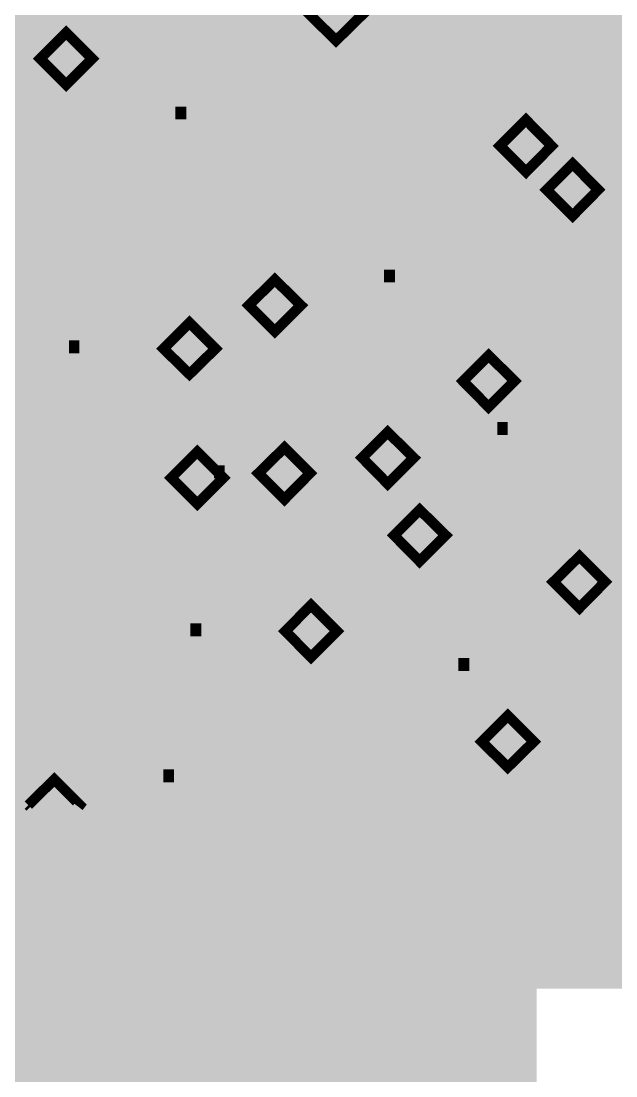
# Model space of a CAD drawing. Header units: millimetres. Extents: x 92 to 588, y 96 to 434.
# Drawn here: x 354.97 to 377.94, y 220.53 to 261.29 of the extents above; entities that cross this region are included whole.
import ezdxf

# ---------------------------------------------------------------- set-up
doc = ezdxf.new("R2010")
doc.units = ezdxf.units.MM
doc.layers.add('H', color=7, linetype='Continuous')
doc.layers.add('P', color=7, linetype='Continuous')

msp = doc.modelspace()

# ---------------------------------------------------------------- hatches: boundary and pattern name
at = {"layer": 'H', "linetype": 'Continuous'}
for points in [[(291.162, 223.903), (291.162, 433.788), (588.166, 433.788), (588.166, 223.903), (291.162, 223.903)], [(91.585, 96.255), (91.585, 292.1), (374.884, 292.1), (374.884, 96.255), (91.585, 96.255)], [(367.133, 260.539), (366.127, 261.526), (367.133, 262.532), (368.138, 261.526), (367.133, 260.539)], [(356.708, 258.828), (355.703, 259.833), (356.708, 260.838), (357.714, 259.833), (356.708, 258.828)], [(357.026, 257.487), (358.225, 259.763), (356.885, 259.763), (356.885, 260.062), (358.525, 260.062), (358.525, 259.674), (357.396, 257.487), (357.026, 257.487)], [(358.984, 257.487), (360.165, 259.763), (358.825, 259.763), (358.825, 260.062), (360.465, 260.062), (360.465, 259.674), (359.354, 257.487), (358.984, 257.487)], [(362.67, 257.417), (362.582, 257.434), (362.405, 257.452), (362.317, 257.487), (362.247, 257.505), (362.106, 257.593), (362.053, 257.646), (362, 257.699), (361.912, 257.822), (361.894, 257.893), (361.859, 257.963), (361.823, 258.122), (361.823, 258.193), (361.841, 258.298), (361.894, 258.493), (361.947, 258.581), (362, 258.669), (362.159, 258.81), (362.264, 258.863), (362.405, 258.722), (362.3, 258.616), (362.247, 258.545), (362.211, 258.475), (362.176, 258.316), (362.176, 258.228), (362.176, 258.104), (362.247, 257.91), (362.317, 257.84), (362.388, 257.769), (362.564, 257.681), (362.67, 257.681), (362.776, 257.681), (362.952, 257.752), (363.023, 257.805), (363.093, 257.875), (363.146, 258.069), (363.164, 258.175), (363.146, 258.246), (363.129, 258.369), (363.093, 258.422), (363.058, 258.475), (362.935, 258.563), (362.846, 258.616), (362.794, 258.651), (362.705, 258.687), (362.6, 258.722), (362.476, 258.775), (362.405, 258.722), (362.264, 258.863), (362.176, 258.933), (362.035, 259.057), (361.982, 259.11), (361.947, 259.18), (361.894, 259.357), (361.894, 259.445), (361.894, 259.516), (361.929, 259.657), (361.982, 259.78), (362.053, 259.886), (362.106, 259.939), (362.176, 259.974), (362.3, 260.045), (362.441, 260.098), (362.582, 260.115), (362.67, 260.133), (362.758, 260.115), (362.917, 260.098), (363.058, 260.062), (363.182, 259.992), (363.235, 259.939), (363.287, 259.886), (363.376, 259.78), (363.429, 259.674), (363.446, 259.533), (363.446, 259.463), (363.446, 259.374), (363.393, 259.216), (363.34, 259.128), (363.287, 259.039), (363.146, 258.916), (363.058, 258.863), (362.917, 259.004), (363.023, 259.128), (363.058, 259.18), (363.076, 259.251), (363.111, 259.392), (363.111, 259.463), (363.111, 259.551), (363.04, 259.692), (362.988, 259.763), (362.97, 259.78), (362.899, 259.833), (362.776, 259.868), (362.67, 259.868), (362.582, 259.868), (362.423, 259.815), (362.353, 259.763), (362.335, 259.745), (362.282, 259.674), (362.247, 259.568), (362.247, 259.48), (362.247, 259.427), (362.264, 259.322), (362.3, 259.269), (362.335, 259.233), (362.423, 259.145), (362.494, 259.11), (362.547, 259.075), (362.652, 259.022), (362.758, 258.986), (362.846, 258.951), (362.917, 259.004), (363.058, 258.863), (363.164, 258.792), (363.34, 258.669), (363.393, 258.598), (363.446, 258.51), (363.517, 258.316), (363.517, 258.21), (363.517, 258.122), (363.481, 257.963), (363.429, 257.822), (363.323, 257.699), (363.27, 257.646), (363.217, 257.593), (363.076, 257.505), (362.935, 257.452), (362.758, 257.434), (362.67, 257.417)], [(364.557, 257.434), (364.399, 257.469), (364.328, 257.487), (364.258, 257.522), (364.134, 257.611), (364.081, 257.663), (364.011, 257.734), (363.905, 257.928), (363.87, 258.034), (363.834, 258.157), (363.799, 258.457), (363.799, 258.616), (363.799, 258.775), (363.834, 259.092), (363.87, 259.233), (363.905, 259.357), (364.011, 259.604), (364.081, 259.692), (364.152, 259.798), (364.328, 259.939), (364.434, 260.009), (364.557, 260.062), (364.804, 260.115), (364.963, 260.115), (365.034, 260.115), (365.122, 260.115), (365.192, 260.098), (365.245, 260.08), (365.245, 259.745), (365.175, 259.78), (365.104, 259.798), (364.998, 259.815), (364.91, 259.815), (364.822, 259.815), (364.681, 259.78), (364.557, 259.727), (364.434, 259.657), (364.381, 259.604), (364.346, 259.551), (364.258, 259.41), (364.205, 259.251), (364.169, 259.057), (364.152, 258.951), (364.258, 258.775), (364.152, 258.704), (364.152, 258.669), (364.152, 258.634), (364.152, 258.404), (364.169, 258.193), (364.205, 258.104), (364.222, 258.034), (364.293, 257.91), (364.328, 257.858), (364.399, 257.787), (364.487, 257.752), (364.557, 257.716), (364.646, 257.716), (364.751, 257.716), (364.875, 257.769), (364.963, 257.822), (364.998, 257.858), (365.016, 257.893), (365.069, 257.999), (365.122, 258.157), (365.122, 258.298), (365.122, 258.387), (365.104, 258.51), (365.069, 258.581), (365.051, 258.634), (364.981, 258.722), (364.945, 258.757), (364.91, 258.792), (364.84, 258.828), (364.787, 258.828), (364.699, 258.845), (364.61, 258.845), (364.487, 258.845), (364.381, 258.81), (364.258, 258.775), (364.152, 258.951), (364.275, 259.039), (364.399, 259.092), (364.469, 259.11), (364.61, 259.128), (364.681, 259.128), (364.84, 259.128), (364.945, 259.11), (365.016, 259.092), (365.122, 259.022), (365.192, 258.986), (365.263, 258.916), (365.369, 258.792), (365.404, 258.704), (365.439, 258.616), (365.475, 258.422), (365.475, 258.316), (365.475, 258.228), (365.439, 258.034), (365.404, 257.946), (365.369, 257.875), (365.281, 257.734), (365.228, 257.663), (365.175, 257.611), (365.034, 257.522), (364.963, 257.487), (364.893, 257.469), (364.734, 257.434), (364.557, 257.434)], [(374.788, 257.364), (375.97, 259.639), (374.629, 259.639), (374.629, 259.939), (376.27, 259.939), (376.27, 259.551), (375.158, 257.364), (374.788, 257.364)], [(377.381, 257.293), (377.293, 257.293), (377.116, 257.328), (377.028, 257.346), (376.958, 257.381), (376.816, 257.469), (376.764, 257.522), (376.711, 257.575), (376.622, 257.699), (376.587, 257.769), (376.57, 257.84), (376.534, 257.981), (376.534, 258.069), (376.534, 258.175), (376.605, 258.369), (376.658, 258.457), (376.711, 258.545), (376.869, 258.687), (376.975, 258.739), (377.116, 258.598), (377.01, 258.475), (376.958, 258.404), (376.922, 258.334), (376.887, 258.175), (376.887, 258.087), (376.887, 257.981), (376.958, 257.787), (377.028, 257.716), (377.099, 257.646), (377.275, 257.558), (377.381, 257.558), (377.487, 257.558), (377.663, 257.628), (377.734, 257.681), (377.787, 257.752), (377.857, 257.928), (377.857, 258.034), (377.857, 258.122), (377.84, 258.246), (377.804, 258.298), (377.769, 258.351), (377.645, 258.44), (377.557, 258.493), (377.504, 258.528), (377.399, 258.563), (377.31, 258.598), (377.187, 258.651), (377.116, 258.598), (376.975, 258.739), (376.887, 258.81), (376.746, 258.916), (376.693, 258.986), (376.658, 259.057), (376.605, 259.216), (376.605, 259.322), (376.605, 259.392), (376.622, 259.516), (376.693, 259.639), (376.764, 259.763), (376.816, 259.798), (376.869, 259.851), (376.993, 259.921), (377.134, 259.974), (377.293, 259.992), (377.381, 259.992), (377.469, 259.992), (377.628, 259.974), (377.769, 259.921), (377.892, 259.851), (377.945, 259.815), (377.998, 259.763), (378.069, 259.657), (378.122, 259.551), (378.157, 259.41), (378.157, 259.339), (378.157, 259.251), (378.104, 259.075), (378.051, 259.004), (377.998, 258.916), (377.857, 258.775), (377.769, 258.739), (377.628, 258.881), (377.734, 259.004), (377.769, 259.057), (377.787, 259.128), (377.822, 259.251), (377.822, 259.339), (377.804, 259.427), (377.751, 259.568), (377.698, 259.621), (377.663, 259.657), (377.593, 259.692), (377.469, 259.745), (377.381, 259.745), (377.293, 259.745), (377.134, 259.692), (377.063, 259.639), (377.046, 259.604), (376.993, 259.551), (376.958, 259.445), (376.94, 259.357), (376.958, 259.304), (376.975, 259.18), (377.01, 259.145), (377.046, 259.092), (377.134, 259.022), (377.187, 258.986), (377.257, 258.951), (377.363, 258.898), (377.469, 258.845), (377.557, 258.81), (377.628, 258.881), (377.769, 258.739), (377.875, 258.669), (378.034, 258.545), (378.104, 258.457), (378.157, 258.387), (378.21, 258.193), (378.228, 258.069), (378.21, 257.999), (378.192, 257.84), (378.122, 257.699), (378.034, 257.575), (377.981, 257.522), (377.928, 257.469), (377.787, 257.381), (377.628, 257.328), (377.469, 257.293), (377.381, 257.293)], [(360.924, 257.487), (360.924, 257.981), (361.347, 257.981), (361.347, 257.487), (360.924, 257.487)], [(374.47, 255.459), (373.465, 256.464), (374.47, 257.469), (375.458, 256.464), (374.47, 255.459)], [(376.27, 253.765), (375.264, 254.771), (376.27, 255.776), (377.257, 254.771), (376.27, 253.765)], [(376.958, 251.278), (376.869, 251.278), (376.693, 251.313), (376.605, 251.331), (376.534, 251.366), (376.393, 251.455), (376.34, 251.508), (376.287, 251.56), (376.199, 251.684), (376.164, 251.754), (376.146, 251.825), (376.111, 251.966), (376.111, 252.054), (376.111, 252.16), (376.181, 252.354), (376.234, 252.442), (376.287, 252.531), (376.446, 252.672), (376.552, 252.725), (376.693, 252.583), (376.587, 252.46), (376.534, 252.407), (376.499, 252.319), (376.464, 252.16), (376.464, 252.072), (376.464, 251.966), (376.534, 251.772), (376.605, 251.702), (376.675, 251.631), (376.852, 251.543), (376.958, 251.543), (377.063, 251.543), (377.24, 251.613), (377.31, 251.666), (377.363, 251.737), (377.434, 251.913), (377.434, 252.037), (377.434, 252.107), (377.416, 252.231), (377.381, 252.284), (377.346, 252.337), (377.222, 252.425), (377.134, 252.478), (377.081, 252.513), (376.975, 252.548), (376.887, 252.583), (376.764, 252.636), (376.693, 252.583), (376.552, 252.725), (376.464, 252.795), (376.323, 252.901), (376.27, 252.972), (376.234, 253.042), (376.181, 253.201), (376.181, 253.307), (376.181, 253.377), (376.199, 253.501), (376.27, 253.624), (376.34, 253.748), (376.393, 253.783), (376.446, 253.836), (376.587, 253.906), (376.711, 253.959), (376.869, 253.977), (376.958, 253.977), (377.046, 253.977), (377.205, 253.959), (377.346, 253.906), (377.469, 253.836), (377.522, 253.801), (377.575, 253.748), (377.645, 253.642), (377.698, 253.536), (377.734, 253.395), (377.734, 253.324), (377.734, 253.236), (377.681, 253.06), (377.628, 252.989), (377.575, 252.901), (377.434, 252.76), (377.346, 252.725), (377.205, 252.866), (377.31, 252.989), (377.346, 253.042), (377.363, 253.113), (377.399, 253.254), (377.399, 253.324), (377.381, 253.413), (377.328, 253.554), (377.275, 253.607), (377.24, 253.642), (377.187, 253.677), (377.046, 253.73), (376.958, 253.73), (376.869, 253.73), (376.711, 253.677), (376.64, 253.624), (376.622, 253.607), (376.57, 253.536), (376.534, 253.43), (376.517, 253.342), (376.534, 253.289), (376.552, 253.166), (376.587, 253.13), (376.622, 253.077), (376.711, 253.007), (376.764, 252.972), (376.834, 252.936), (376.94, 252.883), (377.046, 252.83), (377.134, 252.795), (377.205, 252.866), (377.346, 252.725), (377.451, 252.654), (377.628, 252.531), (377.681, 252.442), (377.734, 252.372), (377.787, 252.178), (377.804, 252.054), (377.804, 251.984), (377.769, 251.825), (377.698, 251.684), (377.61, 251.56), (377.557, 251.508), (377.504, 251.455), (377.363, 251.366), (377.205, 251.313), (377.046, 251.278), (376.958, 251.278)], [(365.087, 251.19), (366.286, 253.465), (364.945, 253.465), (364.945, 253.783), (366.586, 253.783), (366.586, 253.395), (365.457, 251.19), (365.087, 251.19)], [(367.68, 251.137), (367.591, 251.137), (367.415, 251.172), (367.327, 251.19), (367.256, 251.225), (367.133, 251.296), (367.062, 251.349), (367.009, 251.402), (366.939, 251.525), (366.903, 251.596), (366.868, 251.684), (366.85, 251.825), (366.85, 251.913), (366.85, 252.001), (366.903, 252.195), (366.956, 252.284), (367.009, 252.372), (367.186, 252.513), (367.274, 252.566), (367.415, 252.442), (367.309, 252.319), (367.274, 252.248), (367.239, 252.178), (367.203, 252.019), (367.186, 251.931), (367.203, 251.825), (367.274, 251.631), (367.327, 251.543), (367.415, 251.472), (367.591, 251.402), (367.697, 251.384), (367.803, 251.402), (367.962, 251.472), (368.032, 251.525), (368.103, 251.596), (368.173, 251.772), (368.173, 251.878), (368.173, 251.966), (368.138, 252.09), (368.103, 252.125), (368.068, 252.178), (367.944, 252.284), (367.874, 252.319), (367.803, 252.354), (367.715, 252.389), (367.609, 252.442), (367.485, 252.478), (367.415, 252.442), (367.274, 252.566), (367.186, 252.636), (367.045, 252.76), (366.992, 252.83), (366.956, 252.901), (366.903, 253.06), (366.903, 253.148), (366.903, 253.236), (366.939, 253.36), (366.992, 253.483), (367.08, 253.589), (367.133, 253.642), (367.186, 253.695), (367.309, 253.765), (367.45, 253.818), (367.609, 253.836), (367.68, 253.836), (367.768, 253.836), (367.926, 253.818), (368.068, 253.765), (368.191, 253.695), (368.244, 253.659), (368.297, 253.607), (368.385, 253.501), (368.438, 253.377), (368.456, 253.254), (368.456, 253.183), (368.456, 253.095), (368.403, 252.919), (368.367, 252.83), (368.315, 252.76), (368.156, 252.619), (368.068, 252.566), (367.944, 252.707), (368.032, 252.83), (368.068, 252.901), (368.103, 252.954), (368.12, 253.095), (368.12, 253.183), (368.12, 253.254), (368.068, 253.413), (368.015, 253.465), (367.979, 253.501), (367.909, 253.536), (367.785, 253.571), (367.68, 253.589), (367.591, 253.571), (367.433, 253.518), (367.38, 253.483), (367.344, 253.448), (367.309, 253.395), (367.256, 253.289), (367.256, 253.201), (367.256, 253.13), (367.291, 253.024), (367.309, 252.972), (367.344, 252.936), (367.433, 252.848), (367.503, 252.813), (367.556, 252.778), (367.662, 252.742), (367.768, 252.689), (367.874, 252.654), (367.944, 252.707), (368.068, 252.566), (368.173, 252.495), (368.35, 252.372), (368.403, 252.301), (368.473, 252.231), (368.526, 252.037), (368.526, 251.913), (368.526, 251.825), (368.491, 251.684), (368.438, 251.543), (368.35, 251.419), (368.226, 251.296), (368.085, 251.225), (367.944, 251.172), (367.768, 251.137), (367.68, 251.137)], [(370.149, 251.19), (370.149, 251.455), (370.625, 251.455), (370.625, 253.183), (370.149, 253.183), (370.149, 253.43), (370.29, 253.43), (370.484, 253.465), (370.555, 253.501), (370.572, 253.518), (370.625, 253.571), (370.678, 253.695), (370.696, 253.783), (370.96, 253.783), (370.96, 251.455), (371.419, 251.455), (371.419, 251.19), (370.149, 251.19)], [(372.266, 251.137), (372.195, 251.155), (372.125, 251.155), (372.054, 251.172), (372.054, 251.508), (372.125, 251.49), (372.195, 251.472), (372.301, 251.437), (372.389, 251.437), (372.477, 251.437), (372.618, 251.472), (372.76, 251.525), (372.865, 251.613), (372.971, 251.719), (373.042, 251.86), (373.095, 252.019), (373.13, 252.195), (373.148, 252.301), (373.042, 252.495), (373.148, 252.548), (373.148, 252.619), (373.148, 252.848), (373.13, 253.06), (373.112, 253.148), (373.077, 253.218), (373.006, 253.36), (372.971, 253.395), (372.936, 253.448), (372.848, 253.501), (372.812, 253.518), (372.742, 253.536), (372.636, 253.554), (372.548, 253.536), (372.407, 253.483), (372.336, 253.43), (372.301, 253.395), (372.266, 253.36), (372.23, 253.254), (372.177, 253.095), (372.177, 252.954), (372.177, 252.866), (372.195, 252.742), (372.213, 252.689), (372.248, 252.636), (372.301, 252.531), (372.354, 252.495), (372.389, 252.478), (372.46, 252.442), (372.495, 252.425), (372.583, 252.407), (372.689, 252.407), (372.795, 252.425), (372.918, 252.442), (373.042, 252.495), (373.148, 252.301), (373.006, 252.213), (372.883, 252.16), (372.812, 252.143), (372.671, 252.125), (372.601, 252.125), (372.46, 252.125), (372.336, 252.16), (372.283, 252.178), (372.16, 252.231), (372.107, 252.284), (372.036, 252.337), (371.93, 252.46), (371.895, 252.548), (371.86, 252.636), (371.825, 252.83), (371.825, 252.936), (371.825, 253.042), (371.86, 253.218), (371.895, 253.307), (371.93, 253.377), (372.019, 253.518), (372.072, 253.589), (372.125, 253.642), (372.248, 253.73), (372.336, 253.765), (372.407, 253.801), (372.565, 253.818), (372.654, 253.836), (372.742, 253.818), (372.901, 253.801), (372.971, 253.765), (373.042, 253.73), (373.165, 253.659), (373.218, 253.589), (373.289, 253.518), (373.395, 253.342), (373.43, 253.218), (373.465, 253.095), (373.5, 252.813), (373.5, 252.636), (373.5, 252.478), (373.465, 252.178), (373.43, 252.037), (373.395, 251.896), (373.289, 251.649), (373.218, 251.56), (373.148, 251.455), (372.954, 251.313), (372.865, 251.243), (372.742, 251.208), (372.495, 251.155), (372.336, 251.137), (372.266, 251.137)], [(374.365, 251.349), (375.546, 253.624), (374.206, 253.624), (374.206, 253.924), (375.846, 253.924), (375.846, 253.536), (374.735, 251.349), (374.365, 251.349)], [(368.985, 251.19), (368.985, 251.684), (369.408, 251.684), (369.408, 251.19), (368.985, 251.19)], [(364.769, 249.303), (363.764, 250.308), (364.769, 251.296), (365.775, 250.308), (364.769, 249.303)], [(354.856, 248.456), (356.038, 250.731), (354.697, 250.731), (354.697, 251.031), (356.338, 251.031), (356.338, 250.643), (355.226, 248.456), (354.856, 248.456)], [(358.137, 248.403), (358.066, 248.403), (357.996, 248.421), (357.925, 248.438), (357.925, 248.773), (357.996, 248.738), (358.066, 248.721), (358.172, 248.703), (358.26, 248.703), (358.349, 248.703), (358.49, 248.721), (358.631, 248.791), (358.737, 248.862), (358.79, 248.915), (358.842, 248.985), (358.913, 249.109), (358.966, 249.267), (359.001, 249.461), (359.019, 249.567), (358.913, 249.744), (359.019, 249.814), (359.019, 249.885), (359.019, 250.096), (359.001, 250.308), (358.966, 250.396), (358.948, 250.484), (358.878, 250.608), (358.842, 250.661), (358.807, 250.696), (358.719, 250.749), (358.684, 250.767), (358.613, 250.802), (358.507, 250.802), (358.419, 250.802), (358.278, 250.749), (358.207, 250.678), (358.172, 250.643), (358.137, 250.608), (358.102, 250.52), (358.049, 250.343), (358.049, 250.202), (358.049, 250.132), (358.066, 249.991), (358.084, 249.938), (358.119, 249.885), (358.172, 249.797), (358.225, 249.761), (358.26, 249.726), (358.331, 249.691), (358.366, 249.691), (358.454, 249.673), (358.56, 249.673), (358.666, 249.673), (358.79, 249.708), (358.913, 249.744), (359.019, 249.567), (358.878, 249.479), (358.754, 249.426), (358.684, 249.408), (358.543, 249.391), (358.472, 249.373), (358.331, 249.391), (358.207, 249.408), (358.155, 249.426), (358.031, 249.497), (357.978, 249.532), (357.908, 249.585), (357.802, 249.726), (357.766, 249.797), (357.731, 249.885), (357.696, 250.079), (357.696, 250.185), (357.696, 250.29), (357.731, 250.467), (357.766, 250.555), (357.802, 250.643), (357.89, 250.784), (357.943, 250.837), (357.996, 250.89), (358.119, 250.978), (358.207, 251.014), (358.278, 251.049), (358.437, 251.084), (358.525, 251.084), (358.613, 251.084), (358.772, 251.049), (358.842, 251.031), (358.913, 250.996), (359.036, 250.908), (359.089, 250.855), (359.16, 250.784), (359.266, 250.59), (359.301, 250.484), (359.336, 250.361), (359.372, 250.061), (359.372, 249.902), (359.372, 249.744), (359.336, 249.426), (359.301, 249.285), (359.266, 249.144), (359.16, 248.915), (359.089, 248.809), (359.019, 248.721), (358.825, 248.562), (358.737, 248.509), (358.613, 248.456), (358.366, 248.403), (358.207, 248.403), (358.137, 248.403)], [(359.918, 248.456), (359.918, 248.721), (360.395, 248.721), (360.395, 250.449), (359.918, 250.449), (359.918, 250.678), (360.042, 250.678), (360.236, 250.714), (360.306, 250.749), (360.342, 250.784), (360.395, 250.837), (360.43, 250.943), (360.448, 251.049), (360.712, 251.049), (360.712, 248.721), (361.171, 248.721), (361.171, 248.456), (359.918, 248.456)], [(361.471, 247.645), (360.465, 248.632), (361.471, 249.638), (362.476, 248.632), (361.471, 247.645)], [(356.814, 248.456), (356.814, 248.95), (357.22, 248.95), (357.22, 248.456), (356.814, 248.456)], [(373.024, 246.375), (372.036, 247.38), (373.024, 248.368), (374.03, 247.38), (373.024, 246.375)], [(369.461, 245.299), (370.643, 247.574), (369.302, 247.574), (369.302, 247.874), (370.943, 247.874), (370.943, 247.486), (369.831, 245.299), (369.461, 245.299)], [(372.054, 245.246), (371.948, 245.246), (371.772, 245.263), (371.701, 245.299), (371.631, 245.334), (371.49, 245.404), (371.437, 245.457), (371.384, 245.51), (371.295, 245.634), (371.26, 245.704), (371.243, 245.775), (371.207, 245.934), (371.207, 246.004), (371.207, 246.11), (371.26, 246.304), (371.313, 246.392), (371.384, 246.48), (371.542, 246.622), (371.648, 246.674), (371.789, 246.533), (371.666, 246.428), (371.631, 246.357), (371.595, 246.286), (371.56, 246.128), (371.56, 246.039), (371.56, 245.916), (371.631, 245.722), (371.701, 245.651), (371.772, 245.581), (371.948, 245.51), (372.054, 245.493), (372.16, 245.51), (372.336, 245.563), (372.407, 245.634), (372.46, 245.704), (372.53, 245.881), (372.53, 245.987), (372.53, 246.057), (372.495, 246.181), (372.477, 246.233), (372.442, 246.286), (372.319, 246.375), (372.23, 246.428), (372.16, 246.463), (372.072, 246.498), (371.966, 246.533), (371.86, 246.586), (371.789, 246.533), (371.648, 246.674), (371.56, 246.745), (371.419, 246.868), (371.366, 246.939), (371.313, 246.992), (371.278, 247.168), (371.278, 247.257), (371.278, 247.327), (371.295, 247.468), (371.348, 247.592), (371.437, 247.698), (371.49, 247.75), (371.542, 247.786), (371.666, 247.874), (371.807, 247.909), (371.966, 247.944), (372.054, 247.944), (372.142, 247.944), (372.301, 247.909), (372.442, 247.874), (372.565, 247.803), (372.618, 247.75), (372.671, 247.715), (372.742, 247.609), (372.795, 247.486), (372.83, 247.345), (372.83, 247.274), (372.83, 247.204), (372.777, 247.027), (372.724, 246.939), (372.671, 246.851), (372.53, 246.727), (372.424, 246.674), (372.301, 246.816), (372.407, 246.939), (372.424, 246.992), (372.46, 247.062), (372.477, 247.204), (372.495, 247.274), (372.477, 247.362), (372.424, 247.503), (372.371, 247.574), (372.336, 247.592), (372.266, 247.645), (372.142, 247.68), (372.054, 247.68), (371.948, 247.68), (371.807, 247.627), (371.736, 247.574), (371.701, 247.556), (371.666, 247.486), (371.631, 247.38), (371.613, 247.292), (371.613, 247.239), (371.648, 247.133), (371.684, 247.08), (371.719, 247.045), (371.807, 246.957), (371.86, 246.921), (371.93, 246.886), (372.036, 246.833), (372.142, 246.798), (372.23, 246.763), (372.301, 246.816), (372.424, 246.674), (372.548, 246.604), (372.707, 246.48), (372.777, 246.41), (372.83, 246.322), (372.883, 246.128), (372.883, 246.022), (372.883, 245.934), (372.865, 245.775), (372.795, 245.651), (372.707, 245.528), (372.654, 245.457), (372.583, 245.404), (372.46, 245.316), (372.301, 245.263), (372.142, 245.246), (372.054, 245.246)], [(375.088, 245.246), (375, 245.246), (374.806, 245.281), (374.647, 245.369), (374.523, 245.493), (374.47, 245.581), (374.418, 245.669), (374.347, 245.863), (374.294, 246.128), (374.276, 246.428), (374.276, 246.586), (374.276, 246.763), (374.294, 247.062), (374.347, 247.309), (374.418, 247.521), (374.47, 247.609), (374.523, 247.68), (374.647, 247.803), (374.806, 247.892), (375, 247.927), (375.088, 247.927), (375.088, 247.645), (375.017, 247.645), (374.911, 247.609), (374.859, 247.574), (374.806, 247.539), (374.735, 247.433), (374.717, 247.38), (374.682, 247.309), (374.647, 247.133), (374.647, 247.045), (374.629, 246.833), (374.629, 246.586), (374.629, 246.339), (374.647, 246.128), (374.647, 246.039), (374.682, 245.881), (374.717, 245.81), (374.735, 245.74), (374.806, 245.634), (374.859, 245.598), (374.911, 245.563), (375.017, 245.528), (375.158, 245.528), (375.282, 245.563), (375.335, 245.598), (375.37, 245.634), (375.458, 245.74), (375.476, 245.81), (375.494, 245.863), (375.529, 246.039), (375.546, 246.128), (375.564, 246.339), (375.564, 246.586), (375.564, 246.851), (375.546, 247.045), (375.529, 247.151), (375.494, 247.309), (375.476, 247.38), (375.441, 247.433), (375.37, 247.539), (375.335, 247.574), (375.282, 247.609), (375.158, 247.645), (375.088, 247.645), (375.088, 247.927), (375.194, 247.927), (375.388, 247.892), (375.546, 247.803), (375.67, 247.68), (375.723, 247.592), (375.776, 247.503), (375.846, 247.309), (375.899, 247.045), (375.917, 246.763), (375.917, 246.428), (375.899, 246.11), (375.846, 245.863), (375.776, 245.651), (375.723, 245.563), (375.67, 245.493), (375.546, 245.369), (375.388, 245.281), (375.194, 245.246), (375.088, 245.246)], [(377.081, 245.246), (376.993, 245.246), (376.834, 245.281), (376.764, 245.299), (376.693, 245.334), (376.552, 245.422), (376.499, 245.475), (376.446, 245.546), (376.34, 245.74), (376.287, 245.845), (376.252, 245.969), (376.217, 246.269), (376.217, 246.428), (376.217, 246.604), (376.252, 246.904), (376.287, 247.045), (376.323, 247.168), (376.428, 247.415), (376.499, 247.521), (376.57, 247.609), (376.764, 247.768), (376.869, 247.821), (376.975, 247.874), (377.24, 247.927), (377.381, 247.927), (377.469, 247.927), (377.54, 247.927), (377.61, 247.909), (377.681, 247.892), (377.681, 247.556), (377.61, 247.592), (377.522, 247.609), (377.434, 247.627), (377.328, 247.627), (377.257, 247.627), (377.099, 247.609), (376.975, 247.539), (376.869, 247.468), (376.816, 247.415), (376.764, 247.362), (376.675, 247.221), (376.622, 247.062), (376.587, 246.868), (376.57, 246.763), (376.693, 246.586), (376.57, 246.516), (376.57, 246.48), (376.57, 246.445), (376.57, 246.233), (376.605, 246.004), (376.622, 245.916), (376.658, 245.845), (376.711, 245.722), (376.746, 245.669), (376.834, 245.598), (376.905, 245.563), (376.993, 245.528), (377.081, 245.528), (377.169, 245.528), (377.31, 245.581), (377.381, 245.634), (377.416, 245.669), (377.451, 245.722), (377.487, 245.81), (377.54, 245.987), (377.54, 246.128), (377.54, 246.198), (377.522, 246.339), (377.504, 246.392), (377.487, 246.445), (377.416, 246.533), (377.363, 246.569), (377.328, 246.604), (377.257, 246.639), (377.205, 246.639), (377.134, 246.657), (377.046, 246.657), (376.922, 246.657), (376.799, 246.622), (376.693, 246.586), (376.57, 246.763), (376.693, 246.851), (376.834, 246.904), (376.887, 246.921), (377.046, 246.939), (377.116, 246.939), (377.257, 246.939), (377.381, 246.921), (377.434, 246.904), (377.557, 246.833), (377.61, 246.798), (377.681, 246.745), (377.787, 246.604), (377.822, 246.516), (377.857, 246.445), (377.892, 246.251), (377.892, 246.128), (377.892, 246.039), (377.857, 245.845), (377.822, 245.775), (377.787, 245.687), (377.698, 245.546), (377.645, 245.493), (377.593, 245.422), (377.469, 245.334), (377.399, 245.299), (377.328, 245.281), (377.169, 245.246), (377.081, 245.246)], [(358.525, 243.623), (359.707, 245.898), (358.366, 245.898), (358.366, 246.198), (360.007, 246.198), (360.007, 245.81), (358.895, 243.623), (358.525, 243.623)], [(361.118, 243.552), (361.012, 243.57), (360.836, 243.588), (360.765, 243.623), (360.695, 243.641), (360.553, 243.729), (360.5, 243.782), (360.448, 243.835), (360.359, 243.958), (360.324, 244.029), (360.306, 244.099), (360.271, 244.258), (360.271, 244.328), (360.271, 244.434), (360.324, 244.628), (360.377, 244.717), (360.448, 244.805), (360.606, 244.946), (360.712, 244.999), (360.853, 244.858), (360.73, 244.752), (360.695, 244.681), (360.659, 244.611), (360.624, 244.452), (360.624, 244.364), (360.624, 244.24), (360.695, 244.046), (360.765, 243.976), (360.836, 243.905), (361.012, 243.817), (361.118, 243.817), (361.224, 243.817), (361.4, 243.887), (361.471, 243.958), (361.524, 244.011), (361.594, 244.205), (361.594, 244.311), (361.594, 244.381), (361.559, 244.505), (361.541, 244.558), (361.506, 244.611), (361.382, 244.699), (361.294, 244.752), (361.224, 244.787), (361.135, 244.822), (361.03, 244.858), (360.924, 244.911), (360.853, 244.858), (360.712, 244.999), (360.624, 245.069), (360.483, 245.193), (360.43, 245.246), (360.377, 245.316), (360.342, 245.493), (360.342, 245.581), (360.342, 245.651), (360.359, 245.793), (360.412, 245.916), (360.5, 246.022), (360.553, 246.075), (360.606, 246.11), (360.73, 246.181), (360.871, 246.233), (361.03, 246.251), (361.118, 246.269), (361.206, 246.251), (361.365, 246.233), (361.506, 246.198), (361.629, 246.128), (361.682, 246.075), (361.735, 246.022), (361.806, 245.916), (361.859, 245.81), (361.894, 245.669), (361.894, 245.598), (361.894, 245.51), (361.841, 245.352), (361.788, 245.263), (361.735, 245.175), (361.594, 245.052), (361.488, 244.999), (361.365, 245.14), (361.471, 245.263), (361.488, 245.316), (361.524, 245.387), (361.541, 245.528), (361.559, 245.598), (361.541, 245.687), (361.488, 245.828), (361.435, 245.898), (361.4, 245.916), (361.33, 245.969), (361.206, 246.004), (361.118, 246.004), (361.012, 246.004), (360.871, 245.951), (360.8, 245.898), (360.765, 245.881), (360.73, 245.81), (360.695, 245.704), (360.677, 245.616), (360.677, 245.563), (360.712, 245.457), (360.747, 245.404), (360.783, 245.369), (360.871, 245.281), (360.924, 245.246), (360.994, 245.21), (361.1, 245.157), (361.206, 245.122), (361.294, 245.087), (361.365, 245.14), (361.488, 244.999), (361.612, 244.928), (361.77, 244.805), (361.841, 244.734), (361.894, 244.646), (361.947, 244.452), (361.947, 244.346), (361.947, 244.258), (361.929, 244.099), (361.859, 243.958), (361.77, 243.835), (361.647, 243.729), (361.524, 243.641), (361.365, 243.588), (361.206, 243.57), (361.118, 243.552)], [(363.975, 243.57), (363.781, 243.588), (363.675, 243.605), (363.499, 243.658), (363.358, 243.729), (363.358, 244.099), (363.499, 244.011), (363.675, 243.94), (363.764, 243.905), (363.958, 243.87), (364.046, 243.87), (364.152, 243.87), (364.258, 243.905), (364.31, 243.923), (364.399, 243.976), (364.434, 244.011), (364.505, 244.082), (364.54, 244.17), (364.557, 244.223), (364.575, 244.346), (364.575, 244.47), (364.557, 244.593), (364.54, 244.646), (364.522, 244.681), (364.452, 244.752), (364.416, 244.787), (364.346, 244.822), (364.258, 244.858), (364.152, 244.875), (364.028, 244.875), (363.887, 244.875), (363.887, 245.157), (363.993, 245.157), (364.116, 245.175), (364.31, 245.228), (364.381, 245.281), (364.416, 245.299), (364.469, 245.369), (364.522, 245.493), (364.522, 245.598), (364.522, 245.651), (364.505, 245.722), (364.487, 245.757), (364.469, 245.793), (364.416, 245.863), (364.399, 245.881), (364.328, 245.916), (364.24, 245.934), (364.169, 245.951), (364.081, 245.951), (363.975, 245.951), (363.887, 245.934), (363.799, 245.916), (363.711, 245.881), (363.623, 245.845), (363.552, 245.81), (363.499, 245.757), (363.446, 245.722), (363.429, 246.092), (363.552, 246.163), (363.728, 246.216), (363.834, 246.233), (364.011, 246.251), (364.099, 246.251), (364.275, 246.251), (364.416, 246.216), (364.469, 246.198), (364.593, 246.145), (364.646, 246.11), (364.699, 246.075), (364.787, 245.969), (364.822, 245.916), (364.84, 245.845), (364.875, 245.704), (364.875, 245.634), (364.875, 245.528), (364.804, 245.334), (364.734, 245.263), (364.663, 245.175), (364.505, 245.087), (364.399, 245.052), (364.487, 245.016), (364.575, 244.981), (364.663, 244.928), (364.751, 244.858), (364.787, 244.822), (364.857, 244.734), (364.875, 244.664), (364.893, 244.611), (364.928, 244.47), (364.928, 244.293), (364.893, 244.134), (364.875, 244.064), (364.84, 243.993), (364.751, 243.87), (364.699, 243.799), (364.646, 243.746), (364.505, 243.658), (364.434, 243.623), (364.346, 243.605), (364.169, 243.57), (363.975, 243.57)], [(373.359, 245.299), (373.359, 245.793), (373.765, 245.793), (373.765, 245.299), (373.359, 245.299)], [(369.126, 243.411), (368.138, 244.417), (369.126, 245.404), (370.131, 244.417), (369.126, 243.411)], [(361.77, 242.635), (360.765, 243.641), (361.77, 244.646), (362.776, 243.641), (361.77, 242.635)], [(365.14, 242.812), (364.134, 243.817), (365.14, 244.805), (366.127, 243.817), (365.14, 242.812)], [(362.423, 243.623), (362.423, 244.117), (362.829, 244.117), (362.829, 243.623), (362.423, 243.623)], [(370.361, 240.413), (369.373, 241.418), (370.361, 242.406), (371.366, 241.418), (370.361, 240.413)], [(376.534, 238.613), (375.529, 239.619), (376.534, 240.607), (377.522, 239.619), (376.534, 238.613)], [(357.608, 237.52), (358.79, 239.795), (357.449, 239.795), (357.449, 240.113), (359.089, 240.113), (359.089, 239.725), (357.978, 237.52), (357.608, 237.52)], [(359.548, 237.52), (360.73, 239.795), (359.407, 239.795), (359.407, 240.113), (361.047, 240.113), (361.047, 239.725), (359.918, 237.52), (359.548, 237.52)], [(363.252, 237.467), (363.146, 237.467), (362.97, 237.502), (362.899, 237.52), (362.811, 237.555), (362.688, 237.626), (362.635, 237.679), (362.582, 237.732), (362.494, 237.855), (362.458, 237.926), (362.441, 238.014), (362.405, 238.155), (362.405, 238.243), (362.405, 238.331), (362.458, 238.525), (362.511, 238.631), (362.582, 238.702), (362.741, 238.843), (362.846, 238.896), (362.988, 238.772), (362.864, 238.649), (362.829, 238.578), (362.794, 238.508), (362.758, 238.349), (362.758, 238.261), (362.758, 238.155), (362.829, 237.961), (362.899, 237.873), (362.97, 237.802), (363.146, 237.732), (363.252, 237.714), (363.358, 237.732), (363.534, 237.802), (363.605, 237.855), (363.658, 237.926), (363.728, 238.102), (363.728, 238.208), (363.728, 238.296), (363.693, 238.419), (363.675, 238.472), (363.64, 238.508), (363.517, 238.613), (363.429, 238.649), (363.358, 238.684), (363.27, 238.719), (363.164, 238.772), (363.058, 238.807), (362.988, 238.772), (362.846, 238.896), (362.758, 238.966), (362.617, 239.09), (362.564, 239.16), (362.511, 239.231), (362.476, 239.39), (362.458, 239.478), (362.476, 239.566), (362.494, 239.689), (362.547, 239.813), (362.635, 239.919), (362.688, 239.972), (362.741, 240.025), (362.864, 240.095), (363.005, 240.148), (363.164, 240.166), (363.34, 240.166), (363.499, 240.148), (363.64, 240.095), (363.764, 240.025), (363.817, 239.989), (363.87, 239.936), (363.94, 239.831), (363.993, 239.707), (364.028, 239.584), (364.028, 239.513), (364.011, 239.425), (363.975, 239.248), (363.922, 239.16), (363.87, 239.09), (363.728, 238.949), (363.623, 238.896), (363.499, 239.037), (363.605, 239.16), (363.623, 239.231), (363.658, 239.284), (363.675, 239.425), (363.675, 239.513), (363.675, 239.584), (363.623, 239.742), (363.57, 239.795), (363.534, 239.831), (363.464, 239.866), (363.34, 239.901), (363.252, 239.919), (363.146, 239.901), (363.005, 239.848), (362.935, 239.813), (362.899, 239.778), (362.864, 239.725), (362.811, 239.619), (362.811, 239.531), (362.811, 239.46), (362.846, 239.354), (362.882, 239.301), (362.917, 239.266), (363.005, 239.178), (363.058, 239.143), (363.129, 239.107), (363.217, 239.072), (363.323, 239.019), (363.429, 238.984), (363.499, 239.037), (363.623, 238.896), (363.746, 238.843), (363.905, 238.702), (363.975, 238.631), (364.028, 238.561), (364.081, 238.367), (364.081, 238.243), (364.081, 238.155), (364.064, 238.014), (363.993, 237.873), (363.905, 237.749), (363.852, 237.696), (363.781, 237.626), (363.658, 237.555), (363.499, 237.502), (363.34, 237.467), (363.252, 237.467)], [(365.439, 237.52), (365.439, 238.419), (365.439, 238.684), (365.439, 239.707), (364.557, 238.684), (365.439, 238.684), (365.439, 238.419), (364.293, 238.419), (364.293, 238.772), (365.439, 240.113), (365.775, 240.113), (365.775, 238.684), (366.074, 238.684), (366.074, 238.419), (365.775, 238.419), (365.775, 237.52), (365.439, 237.52)], [(366.163, 236.708), (365.175, 237.714), (366.163, 238.719), (367.168, 237.714), (366.163, 236.708)], [(367.962, 236.179), (369.144, 238.472), (367.821, 238.472), (367.821, 238.772), (369.461, 238.772), (369.461, 238.384), (368.332, 236.179), (367.962, 236.179)], [(370.555, 236.126), (370.466, 236.126), (370.29, 236.162), (370.202, 236.179), (370.131, 236.215), (369.99, 236.303), (369.937, 236.356), (369.884, 236.409), (369.796, 236.532), (369.743, 236.673), (369.726, 236.814), (369.726, 236.903), (369.726, 237.008), (369.779, 237.202), (369.831, 237.291), (369.884, 237.361), (370.061, 237.502), (370.149, 237.573), (370.29, 237.432), (370.184, 237.308), (370.149, 237.238), (370.114, 237.167), (370.061, 237.008), (370.061, 236.92), (370.078, 236.814), (370.149, 236.62), (370.202, 236.532), (370.29, 236.462), (370.466, 236.391), (370.555, 236.391), (370.66, 236.391), (370.837, 236.462), (370.907, 236.514), (370.978, 236.585), (371.031, 236.761), (371.049, 236.867), (371.049, 236.955), (371.013, 237.079), (370.978, 237.132), (370.943, 237.167), (370.819, 237.273), (370.749, 237.308), (370.678, 237.343), (370.59, 237.379), (370.484, 237.432), (370.361, 237.485), (370.29, 237.432), (370.149, 237.573), (370.061, 237.626), (369.92, 237.749), (369.867, 237.82), (369.831, 237.89), (369.779, 238.049), (369.779, 238.155), (369.779, 238.225), (369.814, 238.349), (369.867, 238.472), (369.955, 238.578), (370.008, 238.631), (370.061, 238.684), (370.184, 238.755), (370.325, 238.807), (370.484, 238.825), (370.555, 238.825), (370.643, 238.825), (370.802, 238.807), (370.943, 238.755), (371.066, 238.684), (371.172, 238.596), (371.26, 238.49), (371.313, 238.367), (371.331, 238.243), (371.331, 238.173), (371.331, 238.084), (371.278, 237.908), (371.243, 237.82), (371.172, 237.749), (371.031, 237.608), (370.943, 237.555), (370.802, 237.714), (370.907, 237.82), (370.943, 237.89), (370.96, 237.943), (370.996, 238.084), (370.996, 238.173), (370.996, 238.243), (370.925, 238.402), (370.872, 238.455), (370.855, 238.49), (370.784, 238.525), (370.66, 238.561), (370.555, 238.578), (370.466, 238.561), (370.308, 238.508), (370.255, 238.472), (370.22, 238.437), (370.167, 238.384), (370.131, 238.278), (370.131, 238.19), (370.131, 238.12), (370.167, 238.014), (370.184, 237.978), (370.22, 237.926), (370.308, 237.855), (370.378, 237.82), (370.431, 237.784), (370.537, 237.732), (370.643, 237.679), (370.731, 237.643), (370.802, 237.714), (370.943, 237.555), (371.049, 237.502), (371.225, 237.361), (371.278, 237.291), (371.331, 237.22), (371.401, 237.026), (371.401, 236.903), (371.401, 236.832), (371.366, 236.673), (371.313, 236.532), (371.225, 236.409), (371.154, 236.356), (371.101, 236.303), (370.96, 236.215), (370.819, 236.162), (370.643, 236.126), (370.555, 236.126)], [(372.83, 236.179), (372.83, 236.55), (372.989, 236.708), (373.148, 236.867), (373.306, 237.008), (373.447, 237.167), (373.589, 237.326), (373.783, 237.59), (373.853, 237.696), (373.906, 237.784), (373.959, 237.996), (373.959, 238.102), (373.959, 238.19), (373.924, 238.278), (373.906, 238.331), (373.853, 238.384), (373.835, 238.419), (373.765, 238.472), (373.694, 238.49), (373.606, 238.525), (373.518, 238.525), (373.43, 238.525), (373.324, 238.508), (373.236, 238.472), (373.148, 238.437), (373.077, 238.402), (373.006, 238.367), (372.936, 238.331), (372.901, 238.296), (372.883, 238.666), (373.006, 238.719), (373.183, 238.772), (373.271, 238.79), (373.447, 238.825), (373.624, 238.825), (373.783, 238.79), (373.924, 238.755), (374.047, 238.684), (374.1, 238.631), (374.153, 238.578), (374.241, 238.472), (374.276, 238.331), (374.312, 238.19), (374.312, 238.12), (374.312, 237.961), (374.276, 237.837), (374.241, 237.714), (374.171, 237.59), (374.118, 237.485), (374.03, 237.379), (373.924, 237.255), (373.835, 237.149), (373.659, 236.973), (373.465, 236.779), (373.289, 236.603), (373.148, 236.479), (374.418, 236.479), (374.418, 236.179), (372.83, 236.179)], [(374.911, 236.179), (376.093, 238.472), (374.753, 238.472), (374.753, 238.772), (376.393, 238.772), (376.393, 238.384), (375.282, 236.179), (374.911, 236.179)], [(361.506, 237.52), (361.506, 238.014), (361.929, 238.014), (361.929, 237.52), (361.506, 237.52)], [(371.86, 236.179), (371.86, 236.673), (372.283, 236.673), (372.283, 236.179), (371.86, 236.179)], [(356.567, 231.875), (357.749, 234.151), (356.408, 234.151), (356.408, 234.451), (358.049, 234.451), (358.049, 234.063), (356.937, 231.875), (356.567, 231.875)], [(358.507, 231.875), (359.689, 234.151), (358.366, 234.151), (358.366, 234.451), (360.007, 234.451), (360.007, 234.063), (358.878, 231.875), (358.507, 231.875)], [(361.418, 231.875), (361.418, 232.228), (361.594, 232.405), (361.753, 232.546), (361.894, 232.704), (362.053, 232.863), (362.194, 233.022), (362.388, 233.269), (362.458, 233.375), (362.494, 233.481), (362.547, 233.675), (362.564, 233.78), (362.547, 233.886), (362.529, 233.974), (362.511, 234.01), (362.458, 234.08), (362.423, 234.116), (362.37, 234.151), (362.282, 234.186), (362.211, 234.204), (362.123, 234.204), (362.017, 234.204), (361.929, 234.186), (361.841, 234.168), (361.753, 234.133), (361.682, 234.098), (361.612, 234.063), (361.541, 234.027), (361.488, 233.992), (361.471, 234.362), (361.594, 234.415), (361.77, 234.468), (361.876, 234.486), (362.053, 234.504), (362.229, 234.504), (362.388, 234.486), (362.529, 234.433), (362.652, 234.362), (362.705, 234.327), (362.758, 234.274), (362.829, 234.151), (362.882, 234.027), (362.917, 233.886), (362.917, 233.798), (362.899, 233.657), (362.882, 233.516), (362.829, 233.392), (362.776, 233.287), (362.705, 233.163), (362.617, 233.057), (362.529, 232.951), (362.441, 232.846), (362.264, 232.669), (362.07, 232.475), (361.876, 232.299), (361.753, 232.175), (363.023, 232.175), (363.023, 231.875), (361.418, 231.875)], [(364.081, 231.823), (363.887, 231.823), (363.711, 231.858), (363.534, 231.911), (363.393, 231.964), (363.393, 232.334), (363.464, 232.299), (363.534, 232.263), (363.605, 232.228), (363.693, 232.193), (363.799, 232.158), (363.887, 232.14), (363.975, 232.122), (364.081, 232.122), (364.187, 232.122), (364.275, 232.158), (364.328, 232.175), (364.416, 232.246), (364.452, 232.281), (364.505, 232.352), (364.557, 232.457), (364.575, 232.563), (364.575, 232.704), (364.575, 232.757), (364.557, 232.881), (364.54, 232.916), (364.522, 232.969), (364.469, 233.04), (364.434, 233.075), (364.399, 233.093), (364.31, 233.145), (364.258, 233.163), (364.134, 233.181), (364.011, 233.181), (363.87, 233.181), (363.728, 233.163), (363.605, 233.145), (363.499, 233.128), (363.499, 234.451), (364.928, 234.451), (364.928, 234.151), (363.834, 234.151), (363.834, 233.463), (363.905, 233.481), (363.958, 233.481), (364.028, 233.481), (364.064, 233.481), (364.258, 233.481), (364.399, 233.445), (364.469, 233.428), (364.61, 233.357), (364.663, 233.322), (364.734, 233.269), (364.822, 233.145), (364.875, 233.075), (364.893, 233.004), (364.928, 232.81), (364.928, 232.704), (364.928, 232.599), (364.91, 232.422), (364.875, 232.352), (364.84, 232.263), (364.769, 232.14), (364.716, 232.069), (364.646, 232.017), (364.522, 231.928), (364.434, 231.893), (364.346, 231.858), (364.169, 231.823), (364.081, 231.823)], [(373.765, 232.457), (372.76, 233.445), (373.765, 234.451), (374.77, 233.445), (373.765, 232.457)], [(360.465, 231.875), (360.465, 232.369), (360.871, 232.369), (360.871, 231.875), (360.465, 231.875)], [(355.315, 230.923), (355.244, 230.993), (356.25, 231.981), (357.237, 230.993), (357.167, 230.923), (355.315, 230.923)]]:
    msp.add_hatch(color=7, dxfattribs=at).paths.add_polyline_path(points)

# ---------------------------------------------------------------- linework, layer by layer
at = {"layer": 'P', "color": 7, "const_width": 0.4}
for points in [[(366.127, 261.526), (367.133, 260.539), (368.138, 261.526), (367.133, 262.532), (366.127, 261.526), (366.127, 261.526)], [(355.703, 259.833), (356.708, 258.828), (357.714, 259.833), (356.708, 260.838), (355.703, 259.833), (355.703, 259.833)], [(373.465, 256.464), (374.47, 255.459), (375.458, 256.464), (374.47, 257.469), (373.465, 256.464), (373.465, 256.464)], [(375.264, 254.771), (376.27, 253.765), (377.257, 254.771), (376.27, 255.776), (375.264, 254.771), (375.264, 254.771)], [(363.764, 250.308), (364.769, 249.303), (365.775, 250.308), (364.769, 251.296), (363.764, 250.308), (363.764, 250.308)], [(360.465, 248.632), (361.471, 247.645), (362.476, 248.632), (361.471, 249.638), (360.465, 248.632), (360.465, 248.632)], [(372.036, 247.38), (373.024, 246.375), (374.03, 247.38), (373.024, 248.368), (372.036, 247.38), (372.036, 247.38)], [(368.138, 244.417), (369.126, 243.411), (370.131, 244.417), (369.126, 245.404), (368.138, 244.417), (368.138, 244.417)], [(364.134, 243.817), (365.14, 242.812), (366.127, 243.817), (365.14, 244.805), (364.134, 243.817), (364.134, 243.817)], [(360.765, 243.641), (361.77, 242.635), (362.776, 243.641), (361.77, 244.646), (360.765, 243.641), (360.765, 243.641)], [(369.373, 241.418), (370.361, 240.413), (371.366, 241.418), (370.361, 242.406), (369.373, 241.418), (369.373, 241.418)], [(375.529, 239.619), (376.534, 238.613), (377.522, 239.619), (376.534, 240.607), (375.529, 239.619), (375.529, 239.619)], [(365.175, 237.714), (366.163, 236.708), (367.168, 237.714), (366.163, 238.719), (365.175, 237.714), (365.175, 237.714)], [(372.76, 233.445), (373.765, 232.457), (374.77, 233.445), (373.765, 234.451), (372.76, 233.445), (372.76, 233.445)], [(357.184, 230.923), (357.237, 230.993), (356.25, 231.981), (355.244, 230.993), (355.244, 230.993)], [(355.244, 230.993), (355.315, 230.923)]]:
    msp.add_lwpolyline(points, dxfattribs=at)

doc.saveas('drawing.dxf')
